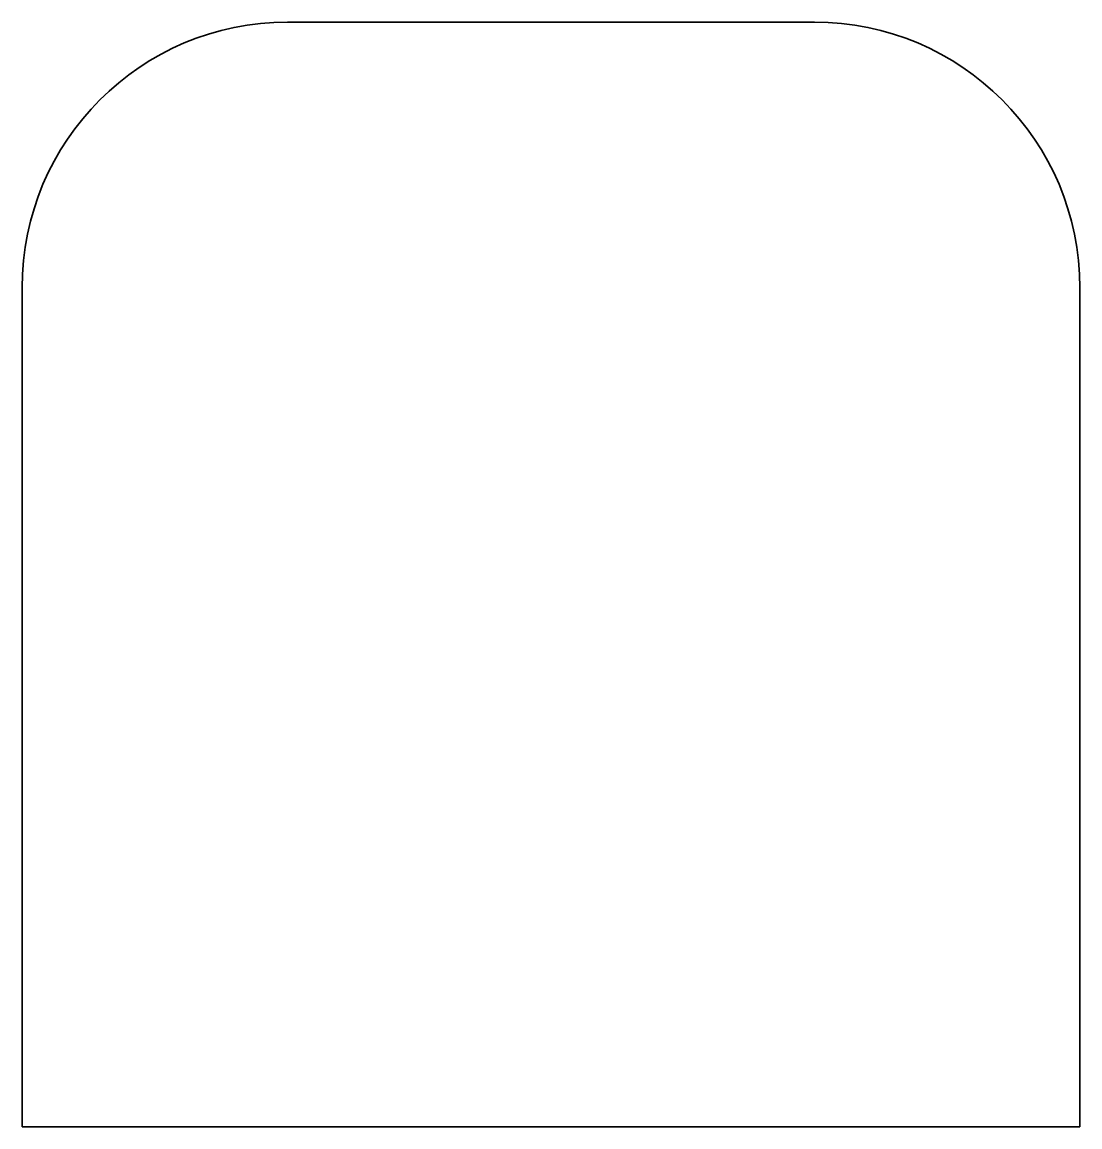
# Model space of a CAD drawing. Extents: x 148 to 272, y 84 to 214.
import ezdxf

# ---------------------------------------------------------------- set-up
doc = ezdxf.new("R2010")
doc.units = 0

msp = doc.modelspace()

# ---------------------------------------------------------------- linework, layer by layer
at = {"color": 7, "lineweight": 35}
for p, q in [((241, 213.5), (179, 213.5)), ((147.75, 182.25), (147.75, 83.5)), ((272.25, 83.5), (272.25, 182.25)), ((147.75, 83.5), (272.25, 83.5))]:
    msp.add_line(p, q, dxfattribs=at)
for centre, start, end in [((179, 182.25), 90, 180), ((241, 182.25), 360, 90)]:
    msp.add_arc(centre, 31.25, start, end, dxfattribs=at)

doc.saveas('drawing.dxf')
